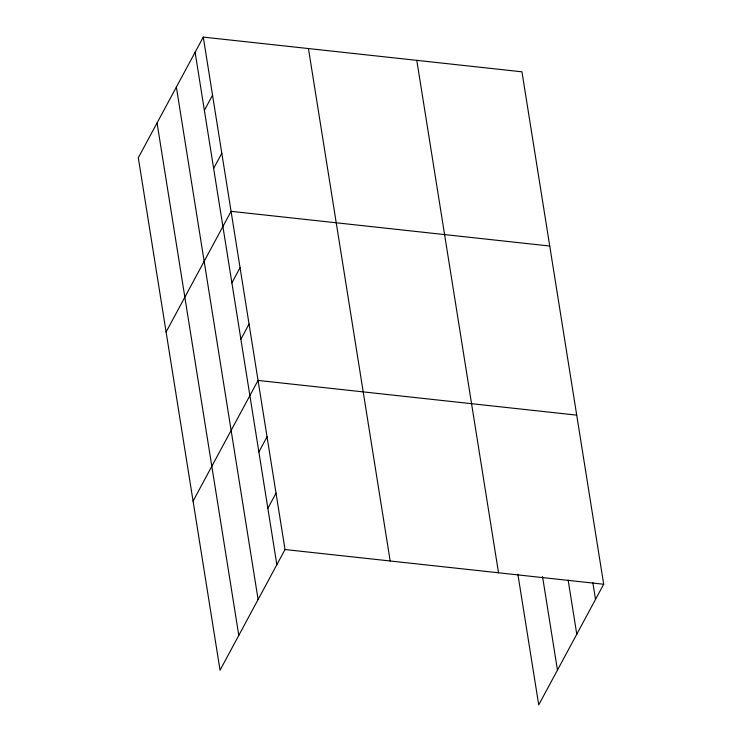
<?xml version="1.0" encoding="UTF-8"?>
<svg xmlns="http://www.w3.org/2000/svg" width="742" height="742" viewBox="0 0 742 742"><rect width="100%" height="100%" fill="white"/><g stroke="black" fill="none" stroke-linecap="round" stroke-linejoin="round"><path stroke-width="1.11" d="M203.28 37.1L138.309 157.758L220.049 670.193L285.021 549.534L203.28 37.1L521.951 71.807L603.691 584.242L538.72 704.9L517.86 574.122M204.375 110.354L212.546 95.18M213.64 168.425L221.812 153.251M166.106 331.989L231.068 211.331L549.739 246.038M231.894 282.869L240.065 267.695M240.881 339.242L249.052 324.059M193.078 501.091L258.049 380.433L576.71 415.14M258.865 451.98L267.037 436.797M267.853 508.344L276.033 493.17M285.021 549.534L603.691 584.242M592.821 582.507L595.52 599.415M568.14 580.114L576.775 634.224M542.532 576.525L557.465 670.091M416.791 60.352L498.531 572.787M308.44 48.555L390.181 560.989M195.109 52.274L276.849 564.708M176.364 87.083L258.105 599.517M157.054 122.949L238.794 635.384"/></g></svg>
